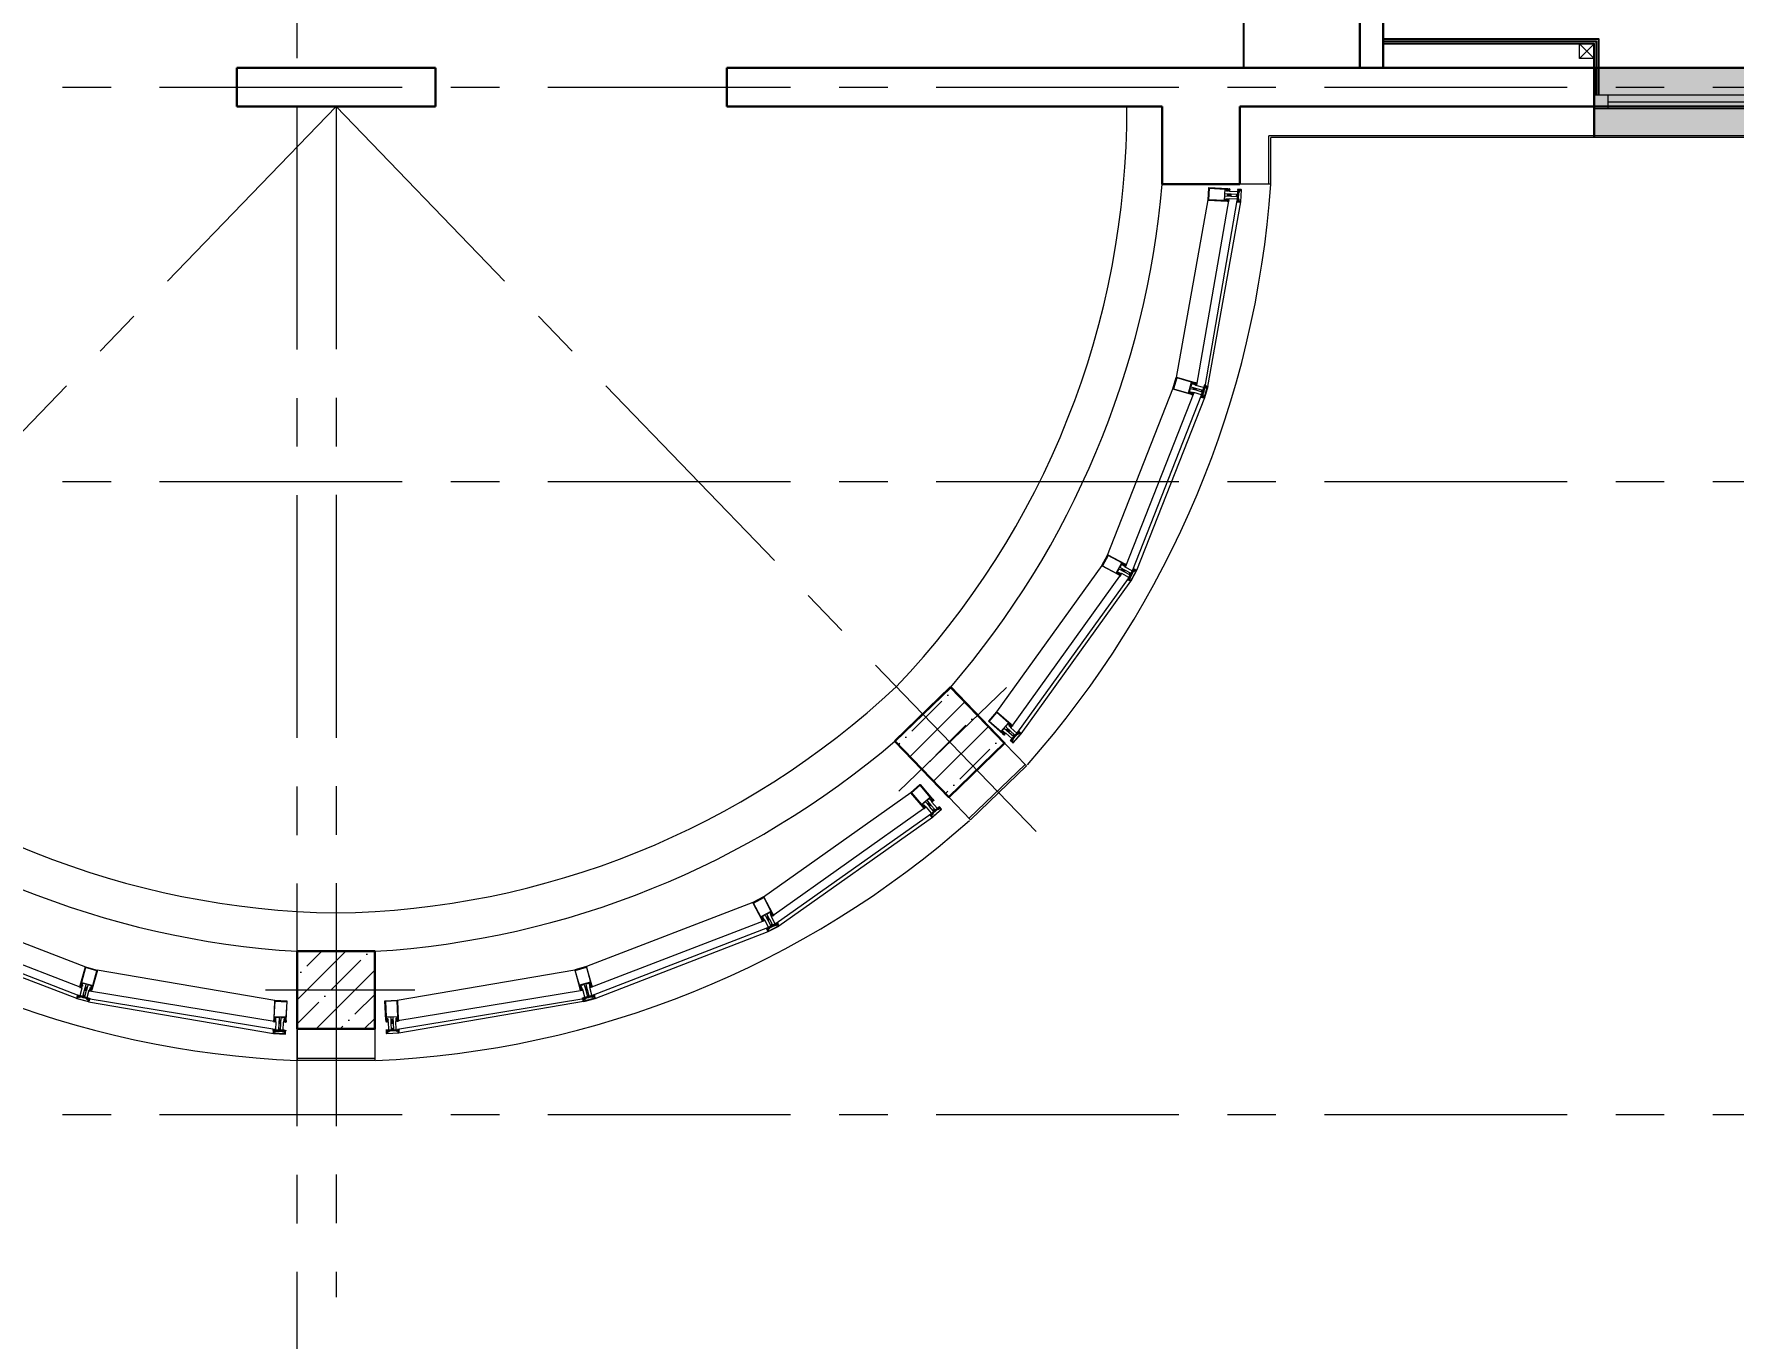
# Model space of a CAD drawing. Header units: millimetres. Extents: x -13407 to 8937287, y -2611 to 109271.
# Drawn here: x 32789 to 41540, y 5098 to 11814 of the extents above; entities that cross this region are included whole.
import ezdxf
from ezdxf import colors
from ezdxf.entities.mleader import LeaderData, LeaderLine
from ezdxf.math import Vec2, Vec3

# ---------------------------------------------------------------- set-up
doc = ezdxf.new("R2010")
doc.units = ezdxf.units.MM
doc.linetypes.add('CENTER', pattern=[2, 1.25, -0.25, 0.25, -0.25])
for name, color, linetype, lineweight in [('_0', 250, 'Continuous', 9), ('АР_Навесной фасад', 5, 'Continuous', 5), ('АР_Окна БЛОК', 250, 'Continuous', 13), ('АР_Оси', 193, 'Continuous', 9), ('АР_Отметки', 250, 'Continuous', 15), ('АР_Перегородки витражные', 152, 'Continuous', 13), ('АР_Перегородки газоблок', 165, 'Continuous', 30), ('АР_Подоконники', 163, 'Continuous', 9), ('АР_Сущ Несущая стена', 202, 'Continuous', 30), ('АР_тонкая линия', 250, 'Continuous', 0), ('АР_Штриховка монолит', 250, 'Continuous', 9)]:
    doc.layers.add(name, color=color, linetype=linetype, lineweight=lineweight)
doc.layers.add('Тонкая', color=7, linetype='Continuous')
doc.layers.add('ТХ_подиум скрыть', color=7, linetype='Continuous')
doc.styles.add('ISOCPEUR', font='isocpeur.ttf', dxfattribs={"width": 0.7})
pattern_1 = [(335.76716334, (-69115.3163, 318510.941), (0.651582564, 1.447617495), []), (65.76716334, (-69115.3163, 318510.941), (-1.447617495, 0.651582564), [])]

# ---------------------------------------------------------------- blocks, each defined once
blk = doc.blocks.new('*U59')
at = {"true_color": 0xffffff}
h = blk.add_hatch(color=7, dxfattribs=at)
h.dxf.hatch_style = 1
h.paths.add_polyline_path([(-1310, -140), (0, -140), (0, 220), (-1310, 220)])
at = {"lineweight": 30}
for p, q in [((-1310, -140), (-1310, 220)), ((0, -140), (0, 220))]:
    blk.add_line(p, q, dxfattribs=at)
for p, q in [((0, 220), (-1310, 220)), ((-1310, 70), (0, 70)), ((-1310, 0), (0, 0)), ((-1240, 0), (-1240, 70)), ((-1240, 35), (-70, 35)), ((-70, 0), (-70, 70)), ((-1310, -140), (0, -140)), ((-1310, -140), (-1310, -140)), ((-1310, -140), (-1310, -140)), ((0, -140), (0, -140)), ((0, -140), (0, -140))]:
    blk.add_line(p, q)
blk = doc.blocks.new('_DotSmall')
at = {"color": 0, "linetype": 'ByBlock', "const_width": 0.5}
blk.add_lwpolyline([(-0.0625, 0, 1), (0.0625, 0, 1)], format="xyb", close=True, dxfattribs=at)
blk = doc.blocks.new('стойка витр.')
h = blk.add_hatch()
h.set_pattern_fill('ANSI37', scale=0.5, angle=-69.23284)
h.set_pattern_definition(pattern_1)
edge = h.paths.add_edge_path()
edge.add_line((-22.7, 14.1), (-23, 15))
edge.add_arc((-23.4, 14.9), 0.427, 20.76054, 72.29996)
edge.add_arc((-23.2, 15.7), 0.427, 110.76398, 252.28796, ccw=False)
edge.add_line((-23.3, 16.1), (-22.3, 16.5))
edge.add_arc((-22.2, 16.3), 0.183, 20.74896, 110.78537, ccw=False)
edge.add_line((-22.1, 16.4), (-22, 16.3))
edge.add_arc((-21.9, 16.3), 0.183, 200.76661, 335.77797)
edge.add_line((-21.7, 16.3), (-21.1, 17.8))
edge.add_arc((-21.7, 18), 0.637, 344.39284, 381.72488)
edge.add_line((-21.1, 18.2), (-22.6, 22.1))
edge.add_arc((-23.2, 21.9), 0.637, 19.80945, 57.14149)
edge.add_line((-22.8, 22.4), (-24.3, 23.1))
edge.add_arc((-24.4, 23), 0.183, 65.75635, 200.76772)
edge.add_line((-24.5, 22.9), (-24.5, 22.8))
edge.add_arc((-24.7, 22.7), 0.183, -69.25104, 20.78537, ccw=False)
edge.add_line((-24.6, 22.6), (-25.6, 22.2))
edge.add_arc((-25.8, 22.6), 0.427, 149.24636, 290.77035, ccw=False)
edge.add_arc((-26.5, 23), 0.427, 329.23437, 380.77379)
edge.add_line((-26.1, 23.2), (-26.5, 24.2))
edge.add_arc((-26.7, 24.1), 0.183, 20.74896, 110.78537)
edge.add_line((-26.7, 24.3), (-33.5, 21.7))
edge.add_arc((-33.4, 21.4), 0.306, 107.61202, 200.68829)
edge.add_line((-33.7, 21.3), (-33.4, 20.7))
edge.add_arc((-33.1, 20.8), 0.304, 200.74529, 225.81236)
edge.add_line((-33.3, 20.5), (-31.8, 18.9))
edge.add_arc((-32, 18.7), 0.305, -108.86284, 45.7814, ccw=False)
edge.add_arc((-28.7, 27.8), 9.95, 231.95433, 250.04117, ccw=False)
edge.add_arc((-35.1, 19.6), 0.4, 42.30929, 119.22504)
edge.add_arc((-34.9, 19.6), 0.602, 134.39501, 228.6478)
edge.add_arc((-28.5, 27.8), 11, 232.08735, 240.88894)
edge.add_arc((-36.9, 12.9), 6.09, 40.7589, 60.61437, ccw=False)
edge.add_arc((-32.5, 16.6), 0.305, -34.89588, 41.60272, ccw=False)
edge.add_line((-32.3, 16.5), (-32.8, 15.8))
edge.add_arc((-32.5, 15.6), 0.305, 145.11007, 256.42425)
edge.add_line((-32.6, 15.3), (-31.7, 15.1))
edge.add_arc((-31.8, 14.8), 0.305, -34.88993, 76.42425, ccw=False)
edge.add_line((-31.5, 14.6), (-32.1, 13.9))
edge.add_arc((-31.8, 13.7), 0.305, 145.11007, 256.42425)
edge.add_line((-31.9, 13.4), (-31, 13.2))
edge.add_arc((-31.1, 12.9), 0.305, -24.22466, 76.42043, ccw=False)
edge.add_line((-30.8, 12.8), (-31.6, 11.1))
edge.add_arc((-31.3, 11), 0.305, 155.77106, 290.74029)
edge.add_line((-31.2, 10.7), (-22.8, 13.9))
edge.add_arc((-22.9, 14.1), 0.183, 290.74896, 380.74896)
edge = h.paths.add_edge_path(flags=16)
edge.add_line((-23.1, 21), (-22.2, 18.6))
edge.add_arc((-22.7, 18.4), 0.541, -69.23284, 20.76716, ccw=False)
edge.add_line((-22.5, 17.9), (-23.4, 17.6))
edge.add_arc((-23.6, 18.1), 0.541, 200.76716, 290.76716, ccw=False)
edge.add_line((-24.1, 17.9), (-25, 20.3))
edge.add_arc((-24.5, 20.5), 0.541, 110.76716, 200.76716, ccw=False)
edge.add_line((-24.7, 21), (-23.8, 21.4))
edge.add_arc((-23.6, 20.8), 0.541, 20.76716, 110.76716, ccw=False)
edge = h.paths.add_edge_path(flags=16)
edge.add_line((-26.9, 20.3), (-25.5, 16.7))
edge.add_arc((-26, 16.5), 0.541, -69.23284, 20.76716, ccw=False)
edge.add_line((-25.8, 16), (-28.2, 15.1))
edge.add_arc((-28.4, 15.6), 0.541, 200.76716, 290.76716, ccw=False)
edge.add_line((-28.9, 15.4), (-30.3, 19))
edge.add_arc((-29.8, 19.2), 0.541, 110.76716, 200.76716, ccw=False)
edge.add_line((-30, 19.7), (-27.5, 20.6))
edge.add_arc((-27.4, 20.1), 0.541, 20.76716, 110.76716, ccw=False)
h = blk.add_hatch()
h.set_pattern_fill('ANSI37', scale=0.5, angle=-69.23284)
h.set_pattern_definition([(335.76716334, (-69115.9168, 318510.7132), (0.651582564, 1.447617495), []), (65.76716334, (-69115.9168, 318510.7132), (-1.447617495, 0.651582564), [])])
edge = h.paths.add_edge_path()
edge.add_arc((-61.4, -46.2), 0.549, 155.76571, 200.76716)
edge.add_line((-61.9, -46), (-61.2, -44.4))
edge.add_arc((-61, -44.5), 0.183, 20.76716, 155.76571)
edge.add_line((-60.9, -44.4), (-60.8, -44.6))
edge.add_arc((-60.6, -44.6), 0.183, 200.76716, 290.76716)
edge.add_line((-60.6, -44.7), (-59.4, -44.3))
edge.add_arc((-59.6, -43.9), 0.427, -69.23284, 72.29364)
edge.add_arc((-59.3, -43.1), 0.427, 200.76716, 252.29364)
edge.add_line((-59.7, -43.2), (-63, -34.5))
edge.add_arc((-62.7, -34.4), 0.305, 110.76716, 200.76716)
edge.add_line((-62.8, -34.1), (-60.6, -33.3))
edge.add_arc((-60.4, -33.6), 0.304, 76.40287, 110.76716)
edge.add_line((-60.4, -33.3), (-60.1, -33.6))
edge.add_arc((-108.2, -55.9), 53, 16.7114, 24.82293)
edge.add_line((-57.4, -40.6), (-57.9, -41.3))
edge.add_arc((-57.7, -41.5), 0.305, 145.11089, 256.42344)
edge.add_line((-57.7, -41.8), (-56.9, -42))
edge.add_arc((-57, -42.3), 0.305, -34.88911, 76.42344)
edge.add_line((-56.7, -42.5), (-57.2, -43.3))
edge.add_arc((-56.9, -43.5), 0.305, 145.11089, 256.42344)
edge.add_line((-57, -43.8), (-56.1, -44))
edge.add_arc((-56.2, -44.3), 0.305, -34.88911, 76.42344)
edge.add_line((-56, -44.4), (-56.5, -45.1))
edge.add_arc((-56.2, -45.3), 0.305, 145.11089, 256.42344)
edge.add_line((-56.3, -45.6), (-55.4, -45.8))
edge.add_arc((-55.5, -46.1), 0.305, -34.88911, 76.42344)
edge.add_line((-55.3, -46.3), (-55.8, -47))
edge.add_arc((-55.5, -47.2), 0.305, 145.11089, 256.42344)
edge.add_line((-55.6, -47.5), (-54.7, -47.8))
edge.add_arc((-54.8, -48.1), 0.305, -34.88911, 76.42344)
edge.add_line((-54.5, -48.3), (-55, -49))
edge.add_arc((-54.8, -49.1), 0.305, 145.11089, 256.42344)
edge.add_line((-54.8, -49.4), (-54, -49.6))
edge.add_arc((-54.1, -49.9), 0.305, -34.88911, 76.42344)
edge.add_line((-53.8, -50.1), (-54.3, -50.8))
edge.add_arc((-54.1, -51), 0.305, 145.11089, 256.42344)
edge.add_line((-54.1, -51.3), (-53.3, -51.5))
edge.add_arc((-53.4, -51.8), 0.305, -43.67509, 76.4279)
edge.add_line((-53.1, -52), (-53.8, -52.6))
edge.add_arc((-53.6, -52.8), 0.305, 136.32859, 262.74713)
edge.add_arc((-54.6, -61.1), 7.99, 59.58604, 82.74713)
edge.add_arc((-50.7, -54.4), 0.305, 253.29101, 419.58604)
edge.add_arc((-52.6, -60.5), 6.03, 73.29101, 110.76716)
edge.add_line((-54.7, -54.9), (-54.8, -54.9))
edge.add_arc((-55, -54.5), 0.427, 200.76716, 290.76716)
edge.add_line((-55.4, -54.7), (-56.7, -51.1))
edge.add_arc((-56.3, -51), 0.427, 149.23664, 200.76716)
edge.add_arc((-57, -50.5), 0.427, -30.76336, 40.0143)
edge.add_arc((-57, -50.5), 0.427, 40.00046, 110.76716)
edge.add_line((-57.2, -50.1), (-58.3, -50.6))
edge.add_arc((-58.3, -50.7), 0.183, 110.76716, 200.76716)
edge.add_line((-58.4, -50.8), (-58.4, -51))
edge.add_arc((-58.5, -51.1), 0.183, 245.76862, 380.76716)
edge.add_line((-58.6, -51.3), (-60.2, -50.6))
edge.add_arc((-60, -50.1), 0.549, 200.76716, 245.76862)
edge.add_line((-60.5, -50.3), (-61.9, -46.4))
edge = h.paths.add_edge_path(flags=16)
edge.add_arc((-59.4, -49), 0.541, 200.76716, 290.76716)
edge.add_line((-60.8, -46.8), (-59.9, -49.2))
edge.add_arc((-60.3, -46.6), 0.541, 110.76716, 200.76716)
edge.add_line((-59.3, -45.7), (-60.5, -46.1))
edge.add_arc((-59.1, -46.2), 0.541, 20.76716, 110.76716)
edge.add_line((-57.7, -48.4), (-58.6, -46))
edge.add_arc((-58.2, -48.6), 0.541, -69.23284, 20.76716)
edge.add_line((-59.2, -49.5), (-58, -49.1))
h = blk.add_hatch()
h.set_pattern_fill('ANSI37', scale=0.5, angle=-69.23284)
h.set_pattern_definition(pattern_1)
edge = h.paths.add_edge_path()
edge.add_line((-7.6, -25.6), (-7.3, -26.5))
edge.add_arc((-7.7, -26.7), 0.427, -30.76563, 20.77379, ccw=False)
edge.add_arc((-6.9, -27.1), 0.427, 149.24636, 290.77035)
edge.add_line((-6.8, -27.5), (-5.8, -27.1))
edge.add_arc((-5.8, -27), 0.183, 290.74896, 380.78537)
edge.add_line((-5.7, -26.9), (-5.7, -26.8))
edge.add_arc((-5.5, -26.7), 0.183, 65.75635, 200.76772, ccw=False)
edge.add_line((-5.5, -26.5), (-4, -27.3))
edge.add_arc((-4.3, -27.8), 0.637, 19.80945, 57.14149, ccw=False)
edge.add_line((-3.7, -27.6), (-2.3, -31.5))
edge.add_arc((-2.9, -31.7), 0.637, -15.60716, 21.72488, ccw=False)
edge.add_line((-2.2, -31.9), (-2.8, -33.4))
edge.add_arc((-3, -33.4), 0.183, 200.76661, 335.77797, ccw=False)
edge.add_line((-3.2, -33.4), (-3.2, -33.3))
edge.add_arc((-3.4, -33.4), 0.183, 20.74896, 110.78537)
edge.add_line((-3.5, -33.2), (-4.5, -33.6))
edge.add_arc((-4.3, -34), 0.427, 110.76398, 252.28796)
edge.add_arc((-4.6, -34.8), 0.427, 20.76054, 72.29996, ccw=False)
edge.add_line((-4.2, -34.6), (-3.8, -35.7))
edge.add_arc((-4, -35.7), 0.183, -69.25104, 20.78537, ccw=False)
edge.add_line((-3.9, -35.9), (-10.6, -38.5))
edge.add_arc((-10.8, -38.2), 0.306, 200.84604, 293.92231, ccw=False)
edge.add_line((-11, -38.3), (-11.3, -37.6))
edge.add_arc((-11, -37.5), 0.304, 175.72197, 200.78904, ccw=False)
edge.add_line((-11.3, -37.5), (-11.3, -35.2))
edge.add_arc((-11.6, -35.2), 0.305, 355.75293, 510.39717)
edge.add_arc((-3.1, -39.8), 9.95, 151.49316, 169.57999)
edge.add_arc((-13.3, -38), 0.4, 282.30929, 359.22504, ccw=False)
edge.add_arc((-13.2, -37.8), 0.602, 172.88652, 267.13932, ccw=False)
edge.add_arc((-2.9, -39.7), 11, 160.64539, 169.44698, ccw=False)
edge.add_arc((-19.1, -34.1), 6.09, 340.91996, 360.77542)
edge.add_arc((-13.3, -34), 0.305, 359.93161, 436.4302)
edge.add_line((-13.2, -33.7), (-14.1, -33.5))
edge.add_arc((-14, -33.2), 0.305, 145.11007, 256.42425, ccw=False)
edge.add_line((-14.3, -33), (-13.7, -32.3))
edge.add_arc((-14, -32.2), 0.305, 325.11007, 436.42425)
edge.add_line((-13.9, -31.9), (-14.8, -31.7))
edge.add_arc((-14.7, -31.4), 0.305, 145.11007, 256.42425, ccw=False)
edge.add_line((-15, -31.2), (-14.4, -30.5))
edge.add_arc((-14.7, -30.3), 0.305, 325.11389, 425.75899)
edge.add_line((-14.6, -30), (-16.3, -29.3))
edge.add_arc((-16.2, -29), 0.305, 110.79404, 245.76326, ccw=False)
edge.add_line((-16.3, -28.7), (-7.9, -25.5))
edge.add_arc((-7.8, -25.7), 0.183, 20.78537, 110.78537, ccw=False)
edge = h.paths.add_edge_path(flags=16)
edge.add_line((-3.3, -31.1), (-4.3, -28.7))
edge.add_arc((-4.8, -28.9), 0.541, 20.76716, 110.76716)
edge.add_line((-5, -28.3), (-5.9, -28.7))
edge.add_arc((-5.7, -29.2), 0.541, 110.76716, 200.76716)
edge.add_line((-6.2, -29.4), (-5.3, -31.8))
edge.add_arc((-4.8, -31.6), 0.541, 200.76716, 290.76716)
edge.add_line((-4.6, -32.1), (-3.7, -31.8))
edge.add_arc((-3.9, -31.3), 0.541, 290.76716, 380.76716)
edge = h.paths.add_edge_path(flags=16)
edge.add_line((-6.7, -33), (-8, -29.4))
edge.add_arc((-8.5, -29.6), 0.541, 20.76716, 110.76716)
edge.add_line((-8.7, -29.1), (-11.1, -30))
edge.add_arc((-10.9, -30.5), 0.541, 110.76716, 200.76716)
edge.add_line((-11.4, -30.7), (-10.1, -34.3))
edge.add_arc((-9.6, -34.1), 0.541, 200.76716, 290.76716)
edge.add_line((-9.4, -34.6), (-7, -33.7))
edge.add_arc((-7.2, -33.2), 0.541, 290.76716, 380.76716)
at = {"lineweight": 0, "ltscale": 100, "transparency": 33554687}
for points in [[(-68.6, -58.5), (-90.2, -1.6), (-90, -1.3), (-89, -0.9), (-88.6, -1), (-87.7, -3.3), (-87.4, -3.4), (-86.7, -3.2), (-86.4, -2.8), (-87.3, -0.5), (-87.2, -0.2), (-82, 1.7), (-80.5, 1.3), (-79.7, 1.5), (-77.3, 4.2), (-77.8, 4.8), (-90.5, 0), (-91.4, -2), (-69.8, -59.1), (-67.8, -59.9), (-55.1, -55.1), (-55.2, -54.3), (-58.7, -53.8), (-59.5, -54.2), (-60.2, -55.7), (-65.4, -57.6), (-65.7, -57.4), (-66.6, -55.1), (-67, -55), (-67.7, -55.3), (-67.9, -55.6), (-67, -57.9), (-67.2, -58.3), (-68.2, -58.7)], [(65.9, 59.3), (-26.6, 24.2), (-25.9, 22.2), (-25.3, 22), (-24.8, 22.1), (-25.2, 23.2), (-20.5, 24.9), (-19.2, 21.4), (-18.8, 21.3), (-19, 20.8), (-17.7, 17.4), (-22.4, 15.6), (-22.7, 16.5), (-23.2, 16.4), (-23.4, 15.7), (-22.8, 13.9), (-17.2, 16), (-16.2, 17), (-15.5, 19.8), (-15.4, 20.1), (-17, 24.3), (-17.4, 24.6), (-17.5, 25.4), (-13.7, 26.9), (-12.5, 26.3), (-4.3, 4.8), (-4.9, 3.6), (-32.7, -7), (-32.8, -7.4), (-32.4, -8.4), (-31.1, -9.1), (-30.3, -8.8), (-29.8, -9.1), (-28.6, -8.7), (-28.6, -8.2), (-28.2, -8.5), (-27, -8.1), (-26.9, -7.5), (-26.5, -7.9), (-25.3, -7.5), (-25.3, -6.9), (-24.8, -7.2), (-23.6, -6.8), (-23.6, -6.3), (-23.1, -6.6), (-21.9, -6.2), (-21.9, -5.6), (-21.5, -6), (-20.3, -5.6), (-20.2, -5), (-19.8, -5.3), (-18.6, -4.9), (-18.4, -4.3), (-18, -4.7), (-17.4, -4.4), (-15.1, -4.8), (-14.5, -6.4), (-15.8, -7.9), (-15.9, -8.7), (-16.3, -8.3), (-17.4, -8.8), (-17.6, -9.3), (-18, -9), (-19.1, -9.4), (-19.3, -10), (-19.7, -9.6), (-20.8, -10.1), (-20.9, -10.6), (-21.4, -10.3), (-22.5, -10.7), (-22.6, -11.2), (-23, -10.9), (-24.3, -11.3), (-24.3, -11.9), (-24.7, -11.5), (-25.8, -12), (-26, -12.5), (-26.4, -12.2), (-27.6, -12.6), (-27.6, -13.1), (-28.1, -12.8), (-29.3, -13.3), (-29.3, -13.8), (-29.9, -15.1), (-29.5, -16.2), (-29.1, -16.3), (-1.3, -5.8), (-0.1, -6.4), (8.1, -27.9), (7.6, -29.2), (3.8, -30.6), (3.2, -29.8), (3.4, -29.5), (1.7, -25.2), (1.6, -25.1), (-0.9, -23.4), (-2.3, -23.3), (-7.8, -25.4), (-7.2, -27.2), (-6.5, -27.6), (-6, -27.4), (-6.4, -26.4), (-1.7, -24.6), (-0.4, -28.2), (0, -28.3), (-0.2, -28.7), (1.1, -32.2), (-3.6, -33.9), (-3.9, -33), (-4.4, -33.2), (-4.6, -33.8), (-4, -35.7), (88.6, -0.5), (89.2, 0.7), (67.2, 58.7)], [(63.8, 56.3), (85.1, 0.2), (10.6, -28), (-10.6, 28)]]:
    blk.add_lwpolyline(points, close=True, dxfattribs=at)
for points in [[(-73.6, -6.3), (-74.2, -6), (-74.8, -6.2), (-74.4, -7.2), (-76.6, -8, -0.414362), (-77, -7.8), (-79.3, -1.5, -0.414326), (-78.7, -0.2), (-77.3, 0.4), (-76.9, -0.7), (-76.3, -0.4), (-76.1, 0.3), (-77.3, 3.5, 0.551224), (-77.8, 3.6), (-79.9, 1.3, -0.267349), (-80.9, 1.1), (-82.1, 1.4, 0.249629), (-82.6, 1.3), (-86.2, -1.9, 0.827043), (-85.6, -2.8), (-82.1, -1.5, -0.414326), (-80.8, -2.1), (-78.1, -9.1, 0.414326), (-76.8, -9.7), (-75.7, -9.2, -0.082799), (-71.8, -16.3), (-68.3, -25.6), (-67.9, -25.7), (-68.1, -26.1), (-64.6, -35.3, -0.082799), (-62.8, -43.1), (-63.9, -43.6, 0.414326), (-64.5, -44.9), (-61.9, -51.9, -0.414326), (-62.5, -53.2), (-66, -54.5, 0.827043), (-65.8, -55.6), (-61, -55.6, 0.249629), (-60.6, -55.4), (-59.9, -54.3, -0.267349), (-59, -53.9), (-55.9, -54.2, 0.551224), (-55.6, -53.7), (-56.8, -50.5), (-57.5, -50.1), (-58, -50.4), (-57.6, -51.4), (-59.1, -52, -0.414326), (-60.5, -51.4), (-62.8, -45.1, -0.414362), (-62.7, -44.7), (-60.5, -43.9), (-60.1, -44.8), (-59.6, -44.6), (-59.3, -43.9)], [(-32.4, -8.4), (-32.8, -7.4, 0.523933), (-33.2, -7.2), (-64.2, -18.9, 0.414326), (-64.5, -19.6), (-64.1, -20.9, 0.410627), (-63.4, -21.2), (-62.7, -21, 0.492552), (-62.6, -20.7), (-62.8, -20.2, -0.441111), (-62.6, -19.9), (-60.8, -19.3, -0.208057), (-59.9, -19.4, -0.000016), (-56.9, -20.8, -0.439819), (-56.4, -22.2, -0.000016), (-57.7, -25.2, -0.208057), (-58.3, -25.9), (-60.1, -26.6, -0.441111), (-60.4, -26.5), (-60.6, -26, 0.492552), (-60.9, -25.9), (-61.5, -26.1, 0.410627), (-61.8, -26.8), (-61.3, -28.1, 0.414326), (-60.6, -28.4), (-29.6, -16.6, 0.523933), (-29.5, -16.2), (-29.8, -15.2)]]:
    blk.add_lwpolyline(points, format="xyb", close=True, dxfattribs=at)
at = {"color": 7, "lineweight": 0, "ltscale": 100, "transparency": 33554687}
for points in [[(-74.1, 3.3, 0.57795), (-74.3, 3.8), (-75.2, 3.8, -0.615334), (-75.4, 4.3, 0.101403), (-73.8, 7.1, 0.887085), (-74.4, 7.4, -0.164997), (-77.4, 4.9), (-77.5, 4.9, 0.414304), (-77.7, 4.3), (-76.4, 0.8, 0.228696), (-76.1, 0.5, -0.319049), (-75.8, 0.1, -0.319002), (-76.1, -0.3), (-77.2, -0.7, -0.4144), (-77.5, -0.6), (-77.6, -0.4, 0.668339), (-77.9, -0.4), (-78.6, -1.9, 0.198883), (-78.6, -2.4), (-77.2, -6.2, 0.198883), (-76.9, -6.5), (-75.3, -7.3, 0.668339), (-75.1, -7), (-75.1, -6.8, -0.4144), (-75, -6.6), (-73.9, -6.1, -0.710202), (-73.4, -6.7, 0.228696), (-73.4, -7.1), (-70.1, -15.8, 0.414362), (-69.7, -16), (-67.4, -15.1, 0.151171), (-67.3, -15), (-67.3, -14.6, 0.035408), (-69.9, -7.6), (-70.8, -7.4, -0.527868), (-71, -6.9), (-70.5, -6.2, 0.527868), (-70.6, -5.7), (-71.5, -5.4, -0.527868), (-71.7, -4.9), (-71.2, -4.2, 0.527868), (-71.4, -3.7), (-72.3, -3.5, -0.527868), (-72.4, -3.1), (-71.9, -2.4, 0.527868), (-72.1, -1.9), (-73, -1.7, -0.527868), (-73.1, -1.2), (-72.7, -0.4, 0.527868), (-72.8, 0.1), (-73.7, 0.3, -0.527868), (-73.9, 0.8), (-73.4, 1.5, 0.527868), (-73.5, 1.9), (-74.4, 2.1, -0.527868), (-74.6, 2.6)], [(-22.7, 14.1), (-23, 15, 0.228752), (-23.3, 15.3, -0.710164), (-23.3, 16.1), (-22.3, 16.5, -0.4144), (-22.1, 16.4), (-22, 16.3, 0.66825), (-21.7, 16.3), (-21.1, 17.8, 0.164348), (-21.1, 18.2), (-22.6, 22.1, 0.164348), (-22.8, 22.4), (-24.3, 23.1, 0.66825), (-24.5, 22.9), (-24.5, 22.8, -0.4144), (-24.6, 22.6), (-25.6, 22.2, -0.710164), (-26.1, 22.8, 0.228752), (-26.1, 23.2), (-26.5, 24.2, 0.4144), (-26.7, 24.3), (-33.5, 21.7, 0.430028), (-33.7, 21.3), (-33.4, 20.7, 0.109814), (-33.3, 20.5), (-31.8, 18.9, -0.800036), (-32.1, 18.4, -0.079083), (-34.8, 19.9, 0.348803), (-35.3, 20, 0.436125), (-35.3, 19.1, 0.038423), (-33.9, 18.2, -0.086853), (-32.3, 16.9, -0.346763), (-32.3, 16.5), (-32.8, 15.8, 0.527877), (-32.6, 15.3), (-31.7, 15.1, -0.527877), (-31.5, 14.6), (-32.1, 13.9, 0.527877), (-31.9, 13.4), (-31, 13.2, -0.469739), (-30.8, 12.8), (-31.6, 11.1, 0.667984), (-31.2, 10.7), (-22.8, 13.9, 0.414214)], [(-53.3, -51.5, -0.57795), (-53.1, -52), (-53.8, -52.6, 0.615334), (-53.6, -53.1, -0.101403), (-50.6, -54.2, -0.887085), (-50.8, -54.7, 0.164997), (-54.7, -54.9), (-54.8, -54.9, -0.414304), (-55.4, -54.7), (-56.7, -51.1, -0.228696), (-56.7, -50.8, 0.319049), (-56.7, -50.3, 0.319002), (-57.2, -50.1), (-58.3, -50.6, 0.4144), (-58.4, -50.8), (-58.4, -51, -0.668339), (-58.6, -51.3), (-60.2, -50.6, -0.198883), (-60.5, -50.3), (-61.9, -46.4, -0.198883), (-61.9, -46), (-61.2, -44.4, -0.668339), (-60.9, -44.4), (-60.8, -44.6, 0.4144), (-60.6, -44.7), (-59.4, -44.3, 0.710202), (-59.4, -43.5, -0.228696), (-59.7, -43.2), (-63, -34.5, -0.414362), (-62.8, -34.1), (-60.6, -33.3, -0.151171), (-60.4, -33.3), (-60.1, -33.6, -0.035408), (-57.4, -40.6), (-57.9, -41.3, 0.527868), (-57.7, -41.8), (-56.9, -42, -0.527868), (-56.7, -42.5), (-57.2, -43.3, 0.527868), (-57, -43.8), (-56.1, -44, -0.527868), (-56, -44.4), (-56.5, -45.1, 0.527868), (-56.3, -45.6), (-55.4, -45.8, -0.527868), (-55.3, -46.3), (-55.8, -47, 0.527868), (-55.6, -47.5), (-54.7, -47.8, -0.527868), (-54.5, -48.3), (-55, -49, 0.527868), (-54.8, -49.4), (-54, -49.6, -0.527868), (-53.8, -50.1), (-54.3, -50.8, 0.527868), (-54.1, -51.3)], [(-7.6, -25.6), (-7.3, -26.5, -0.228752), (-7.3, -26.9, 0.710164), (-6.8, -27.5), (-5.8, -27.1, 0.4144), (-5.7, -26.9), (-5.7, -26.8, -0.66825), (-5.5, -26.5), (-4, -27.3, -0.164348), (-3.7, -27.6), (-2.3, -31.5, -0.164348), (-2.2, -31.9), (-2.8, -33.4, -0.66825), (-3.2, -33.4), (-3.2, -33.3, 0.4144), (-3.5, -33.2), (-4.5, -33.6, 0.710164), (-4.5, -34.4, -0.228752), (-4.2, -34.6), (-3.8, -35.7, -0.4144), (-3.9, -35.9), (-10.6, -38.5, -0.430028), (-11, -38.3), (-11.3, -37.6, -0.109814), (-11.3, -37.5), (-11.3, -35.2, 0.800036), (-11.8, -35.1, 0.079083), (-12.9, -38, -0.348803), (-13.2, -38.4, -0.436125), (-13.8, -37.7, -0.038423), (-13.3, -36.1, 0.086853), (-13, -34, 0.346763), (-13.2, -33.7), (-14.1, -33.5, -0.527877), (-14.3, -33), (-13.7, -32.3, 0.527877), (-13.9, -31.9), (-14.8, -31.7, -0.527877), (-15, -31.2), (-14.4, -30.5, 0.469739), (-14.6, -30), (-16.3, -29.3, -0.667984), (-16.3, -28.7), (-7.9, -25.5, -0.414214)]]:
    blk.add_lwpolyline(points, format="xyb", close=True, dxfattribs=at)
for points in [[(-72, 0.1), (-72.9, -0.3)], [(-26.7, 24.3), (-26.7, 24.3)], [(-22.8, 13.9), (-22.8, 13.9)]]:
    blk.add_lwpolyline(points, dxfattribs=at)
blk.add_lwpolyline([(-72.9, -0.3), (-54.8, -48), (-53.9, -47.7), (-72, 0.1)], close=True)
at = {"lineweight": 0, "ltscale": 100, "transparency": 33554687}
for points in [[(-69.8, -5.6), (-69.2, -5.9), (-30.9, 8.6), (-30.6, 9.2), (-31.2, 10.7)], [(-56.1, -42), (-55.8, -41.4), (-17.5, -26.8), (-16.8, -27.1), (-16.3, -28.6)]]:
    blk.add_lwpolyline(points, dxfattribs=at)
at = {"color": 7}
for points in [[(-26.9, 20.3), (-25.5, 16.7, -0.414214), (-25.8, 16), (-28.2, 15.1, -0.414214), (-28.9, 15.4), (-30.3, 19, -0.414214), (-30, 19.7), (-27.5, 20.6, -0.414214)], [(-23.1, 21), (-22.2, 18.6, -0.414214), (-22.5, 17.9), (-23.4, 17.6, -0.414214), (-24.1, 17.9), (-25, 20.3, -0.414214), (-24.7, 21), (-23.8, 21.4, -0.414214)], [(-75.3, -1.9), (-74.4, -4.3, -0.414214), (-74.7, -5), (-75.9, -5.4, -0.414214), (-76.6, -5.1), (-77.5, -2.7, -0.414214), (-77.2, -2), (-76, -1.6, -0.414214)], [(-57.7, -48.4), (-58.6, -46, 0.414214), (-59.3, -45.7), (-60.5, -46.1, 0.414214), (-60.8, -46.8), (-59.9, -49.2, 0.414214), (-59.2, -49.5), (-58, -49.1, 0.414214)], [(-6.7, -33), (-8, -29.4, 0.414214), (-8.7, -29.1), (-11.1, -30, 0.414214), (-11.4, -30.7), (-10.1, -34.3, 0.414214), (-9.4, -34.6), (-7, -33.7, 0.414214)], [(-3.3, -31.1), (-4.3, -28.7, 0.414214), (-5, -28.3), (-5.9, -28.7, 0.414214), (-6.2, -29.4), (-5.3, -31.8, 0.414214), (-4.6, -32.1), (-3.7, -31.8, 0.414214)]]:
    blk.add_lwpolyline(points, format="xyb", close=True, dxfattribs=at)
at = {"color": 7, "lineweight": 0, "ltscale": 100, "transparency": 33554687}
blk.add_arc((-33.4, 21.4), 0.305, 110.75619, 200.77789, dxfattribs=at)
blk = doc.blocks.new('A$Ccadbda81')
at = {"layer": 'АР_Перегородки витражные', "color": 5}
for p, q in [((89.1, -1005.5), (-114.1, -60.5)), ((-94.6, -52.9), (104.4, -1005.7)), ((145.4, -996.9), (-54, -42.9)), ((55, -45.6), (250.6, -952.9)), ((162.8, -1036.6), (545.9, -1917.9)), ((635.7, -1855), (269.6, -1012)), ((107.8, -1063.6), (488.9, -1940.5)), ((507.8, -1935.4), (124.3, -1053.1)), ((666.3, -1908), (1236, -2642.8)), ((1112.6, -2759.6), (519.5, -1993.4)), ((533.4, -1979.6), (1130.2, -2750.6)), ((1162.9, -2724.7), (567.3, -1955.2))]:
    blk.add_line(p, q, dxfattribs=at)
at = {"layer": 'АР_Перегородки витражные', "xscale": -1}
for p, rotation in [((-31.1, -22.3), 206.0439613467204), ((1196.3, -2722.7), 244.0437384224219)]:
    blk.add_blockref('стойка витр.', p, dxfattribs=dict(at, rotation=rotation))
at = {"layer": 'АР_Перегородки витражные'}
for p, rotation in [((180.5, -1008.2), 357.0718620546067), ((578.8, -1923.8), 9.301548555461455)]:
    blk.add_blockref('стойка витр.', p, dxfattribs=dict(at, rotation=rotation))
blk = doc.blocks.new('A$C81a96c4f')
at = {"layer": 'АР_Штриховка монолит', "ltscale": 100}
h = blk.add_hatch(dxfattribs=at)
h.set_pattern_fill('ANSI35', color=256, scale=700)
h.set_pattern_definition([(45, (-977645.9, 95082.39), (-123.743687, 123.743687), []), (45, (-977522.15, 95082.39), (-123.743687, 123.743687), [218.75, -43.75, 0, -43.75])])
h.paths.add_polyline_path([(-3165.6, -2990.2), (-3443.1, -3277.5), (-3155.8, -3555.8), (-2877.9, -3268.1)])
h = blk.add_hatch(dxfattribs=at)
h.set_pattern_fill('ANSI35', color=256, scale=700)
h.set_pattern_definition([(45, (-971324.91, 95091.84), (-123.743687, 123.743687), []), (45, (-971201.17, 95091.84), (-123.743687, 123.743687), [218.75, -43.75, 0, -43.75])])
h.paths.add_polyline_path([(3165.6, -2990.2), (2877.9, -3268.1), (3155.8, -3555.8), (3443.5, -3277.9)])
h = blk.add_hatch(dxfattribs=at)
h.set_pattern_fill('ANSI35', color=256, scale=700)
h.set_pattern_definition([(45, (177458.83, -66645.68), (-123.74369, 123.74369), []), (45, (177582.58, -66645.68), (-123.74369, 123.74369), [218.75, -43.75, 0, -43.75])])
h.paths.add_polyline_path([(200, -4350), (-200, -4350), (-200, -4749.9), (200, -4750)])
at = {"layer": 'АР_Сущ Несущая стена', "ltscale": 100}
for points in [[(-2877.9, -3268.1), (-3165.6, -2990.2), (-3443.5, -3277.9), (-3155.8, -3555.8)], [(2877.9, -3268.1), (3165.6, -2990.2), (3443.5, -3277.9), (3155.8, -3555.8)], [(-200, -4350), (200, -4350), (200, -4750), (-200, -4750)]]:
    blk.add_lwpolyline(points, close=True, dxfattribs=at)
blk = doc.blocks.new('A$Ce02d65bd')
at = {"ltscale": 100}
for points in [[(0, 0), (0, 75), (75, 75), (75, 0), (0, 0)], [(0, 0), (75, 75)], [(0, 75), (75, 0)]]:
    blk.add_lwpolyline(points, dxfattribs=at)

msp = doc.modelspace()

# ---------------------------------------------------------------- linework, layer by layer
for points in [[(40850, 11498.5), (40850, 11787.7), (39738.4, 11787.7)], [(40837.5, 11498.5), (40837.5, 11775.2), (39738.4, 11775.2)], [(40825, 11518.2), (40825, 11762.7), (39738.4, 11762.7)]]:
    msp.add_lwpolyline(points)
at = {"layer": 'АР_Навесной фасад', "ltscale": 100}
for p, q in [((47385, 11290), (39149.7, 11290)), ((47375, 11280), (39159.7, 11280)), ((39159.7, 11040), (38999.7, 11040)), ((34145, 6687.8), (34145, 6527.8))]:
    msp.add_line(p, q, dxfattribs=at)
at = {"layer": 'АР_Навесной фасад', "color": 18, "ltscale": 100, "true_color": 0x000000}
for points in [[(39149.7, 11040), (39149.7, 11290)], [(39159.7, 11040), (39159.7, 11280)], [(37788.5, 8162.1), (37901.2, 8045.4)], [(37894.2, 8052.6), (37606.5, 7774.7)], [(37901.2, 8045.4), (37613.4, 7767.5)], [(37500.8, 7884.2), (37613.4, 7767.5)], [(34145, 6690), (34145, 6609.8)], [(34545, 6690), (34545, 6527.7)], [(34545, 6537.8), (34145, 6537.8)], [(34545, 6527.8), (34145, 6527.8)]]:
    msp.add_lwpolyline(points, dxfattribs=at)
at = {"layer": 'АР_Оси', "linetype": 'CENTER', "ltscale": 1000}
for p, q in [((34145, -1811.3), (34145, 32496.2)), ((-12563.8, 11540), (71033.4, 11540)), ((34345, 11440), (30739.7, 7706.6)), ((34345, 11440), (34345, 5307.9)), ((34345, 11440), (37950.3, 7706.6)), ((-12563.8, 9510), (71033.4, 9510)), ((37797.8, 8449), (37244.2, 7914.4)), ((37797.8, 8449), (37244.2, 7914.4)), ((34751, 6890), (33981.4, 6890)), ((34751, 6890), (33981.4, 6890)), ((-12563.8, 6250), (71033.4, 6250))]:
    msp.add_line(p, q, dxfattribs=at)
at = {"layer": 'АР_Перегородки газоблок', "ltscale": 100}
for points in [[(39618.4, 11640), (39618.4, 15790)], [(39738.4, 15790), (39738.4, 11640)]]:
    msp.add_lwpolyline(points, dxfattribs=at)
at = {"layer": 'АР_Подоконники', "ltscale": 100}
for centre, radius, start, end in [((34104.5, 11425.1), 4314, 316.43609, 0.19749), ((34414, 11666.2), 4379.5, 227.40678, 269.09723), ((34282.7, 11598), 4311.1, 270.82835, 313.13729)]:
    msp.add_arc(centre, radius, start, end, dxfattribs=at)
at = {"layer": 'АР_Сущ Несущая стена', "ltscale": 100}
for p, q in [((33833, 11640), (34857, 11640)), ((33833, 11440), (33833, 11640)), ((34857, 11440), (34857, 11640)), ((36357, 11640), (47535, 11640)), ((36357, 11440), (36357, 11640)), ((33833, 11440), (34857, 11440)), ((36357, 11440), (38599.7, 11440)), ((38999.7, 11440), (47535, 11440))]:
    msp.add_line(p, q, dxfattribs=at)
for points in [[(38599.7, 11040), (38599.7, 11440)], [(38999.7, 11040), (38999.7, 11440)], [(38999.7, 11040), (38599.7, 11040)]]:
    msp.add_lwpolyline(points, dxfattribs=at)
for points in [[(37222.9, 8171.9), (37510.7, 8449.8), (37788.5, 8162.1), (37500.8, 7884.2)], [(34145, 7090), (34545, 7090), (34545, 6690), (34145, 6690)]]:
    msp.add_lwpolyline(points, close=True, dxfattribs=at)
at = {"layer": 'АР_тонкая линия', "color": 18, "ltscale": 100, "true_color": 0x000000}
for centre, radius, start, end in [((34044.6, 11431.1), 4571.9, 319.29945, 355.09205), ((34127.9, 11392.5), 5044.1, 318.50213, 355.99241), ((34419.6, 11624.5), 4542.9, 229.46472, 266.535), ((34270.5, 11624.5), 4542.8, 273.46461, 310.53518), ((34345, 11439.9), 4916.2, 228.33129, 267.66871), ((34343.5, 11438.3), 4914.7, 272.38941, 311.61489)]:
    msp.add_arc(centre, radius, start, end, dxfattribs=at)
at = {"layer": 'ТХ_подиум скрыть'}
msp.add_lwpolyline([(39018.4, 11640), (39618.4, 11640), (39618.4, 15790), (39018.4, 15790)], close=True, dxfattribs=at)

# ---------------------------------------------------------------- block references
at = {"ltscale": 100, "rotation": 87.56699385810907}
msp.add_blockref('A$Ccadbda81', (34611.9, 6785.1), dxfattribs=at)
at = {"layer": '_0', "color": 1, "lineweight": -3, "ltscale": 500, "rotation": 180}
msp.add_blockref('A$Ce02d65bd', (40825, 11762.7), dxfattribs=at)
at = {"layer": 'АР_Окна БЛОК', "xscale": -1, "rotation": 180}
msp.add_blockref('*U59', (42135, 11500), dxfattribs=at)
at = {"layer": 'АР_тонкая линия', "color": 18, "ltscale": 100, "true_color": 0x000000, "xscale": -1}
for p, rotation in [((38889, 11006.7), 1.999999999999993), ((34077.6, 6783.4), 272.4330061418909)]:
    msp.add_blockref('A$Ccadbda81', p, dxfattribs=dict(at, rotation=rotation))
at = {"layer": 'Тонкая', "ltscale": 100}
msp.add_blockref('A$C81a96c4f', (34345, 11440), dxfattribs=at)

# ---------------------------------------------------------------- leaders
at = {"layer": 'АР_Отметки'}
ml = msp.add_multileader_mtext('Standard', dxfattribs=at)
ml.set_content('+9,800', color=256, style='ISOCPEUR')
ml.set_leader_properties(color=256, linetype='Continuous', lineweight=-1)
ml.set_arrow_properties(name='DOTSMALL')
ml.build(insert=Vec2(0, 0))
ml.multileader.update_dxf_attribs({"has_text_frame": 1, "text_left_attachment_type": 4, "text_right_attachment_type": 4, "dogleg_length": 100, "arrow_head_size": 180})
ctx = ml.context
ctx.base_point, ctx.char_height, ctx.arrow_head_size, ctx.landing_gap_size, ctx.plane_origin = Vec3(54552.7, 26703.1), 250, 180, 50, Vec3(54303.4, 26042.3)
ctx.left_attachment, ctx.right_attachment = 4, 4
notes = []
notes.append((ctx, [(0, (0, 0, 0), (0, 0), (1, 0), 1, [])]))
ctx.mtext.insert, ctx.mtext.width, ctx.mtext.line_spacing_style, ctx.mtext.flow_direction = Vec3(54602.7, 27036.4), 852.697, 2, 5
ml = msp.add_multileader_mtext('Standard', dxfattribs=at)
ml.set_content('+9,800', color=256, style='ISOCPEUR')
ml.set_leader_properties(color=256, linetype='Continuous', lineweight=-1)
ml.set_arrow_properties(name='DOTSMALL')
ml.build(insert=Vec2(0, 0))
ml.multileader.update_dxf_attribs({"has_text_frame": 1, "text_left_attachment_type": 4, "text_right_attachment_type": 4, "dogleg_length": 100, "arrow_head_size": 180})
ctx = ml.context
ctx.base_point, ctx.char_height, ctx.arrow_head_size, ctx.landing_gap_size, ctx.plane_origin = Vec3(54552.7, 26703.1), 250, 180, 50, Vec3(54303.4, 26042.3)
ctx.left_attachment, ctx.right_attachment = 4, 4
notes.append((ctx, [(0, (0, 0, 0), (0, 0), (1, 0), 1, [])]))
ctx.mtext.insert, ctx.mtext.width, ctx.mtext.line_spacing_style, ctx.mtext.flow_direction = Vec3(54602.7, 27036.4), 852.697, 2, 5
ml = msp.add_multileader_mtext('Standard', dxfattribs=at)
ml.set_content('Л.1', color=256, style='ISOCPEUR')
ml.set_leader_properties(color=256, linetype='Continuous', lineweight=-1)
ml.set_arrow_properties(name='DOTSMALL')
ml.build(insert=Vec2(0, 0))
ml.multileader.update_dxf_attribs({"has_text_frame": 1, "text_left_attachment_type": 4, "text_right_attachment_type": 4, "dogleg_length": 100, "arrow_head_size": 180})
ctx = ml.context
ctx.base_point, ctx.char_height, ctx.arrow_head_size, ctx.landing_gap_size, ctx.plane_origin = Vec3(51786.8, 25922.7, 0), 250, 180, 50, Vec3(77176.9, 13681.2, 0)
ctx.left_attachment, ctx.right_attachment = 4, 4
notes.append((ctx, [(0, (0, 0, 0), (0, 0), (1, 0), 1, [])]))
ctx.mtext.insert, ctx.mtext.width, ctx.mtext.line_spacing_style, ctx.mtext.flow_direction = Vec3(51836.8, 26256, 0), 852.697, 2, 5
ml = msp.add_multileader_mtext('Standard', dxfattribs=at)
ml.set_content('+11,750', color=256, style='ISOCPEUR')
ml.set_leader_properties(color=256, linetype='Continuous', lineweight=-1)
ml.set_arrow_properties(name='DOTSMALL')
ml.build(insert=Vec2(0, 0))
ml.multileader.update_dxf_attribs({"has_text_frame": 1, "text_left_attachment_type": 4, "text_right_attachment_type": 4, "dogleg_length": 100, "arrow_head_size": 180})
ctx = ml.context
ctx.base_point, ctx.char_height, ctx.arrow_head_size, ctx.landing_gap_size, ctx.plane_origin = Vec3(52695.3, 21086.1), 250, 180, 50, Vec3(53174.4, 18467)
ctx.left_attachment, ctx.right_attachment = 4, 4
notes.append((ctx, [(0, (0, 0, 0), (0, 0), (1, 0), 1, [])]))
ctx.mtext.insert, ctx.mtext.width, ctx.mtext.line_spacing_style, ctx.mtext.flow_direction = Vec3(52745.3, 21419.5), 852.697, 2, 5
ml = msp.add_multileader_mtext('Standard', dxfattribs=at)
ml.set_content('+12,200', color=256, style='ISOCPEUR')
ml.set_leader_properties(color=256, linetype='Continuous', lineweight=-1)
ml.set_arrow_properties(name='DOTSMALL')
ml.build(insert=Vec2(0, 0))
ml.multileader.update_dxf_attribs({"has_text_frame": 1, "text_left_attachment_type": 4, "text_right_attachment_type": 4, "dogleg_length": 100, "arrow_head_size": 180})
ctx = ml.context
ctx.base_point, ctx.char_height, ctx.arrow_head_size, ctx.landing_gap_size, ctx.plane_origin, ctx.plane_x_axis, ctx.plane_y_axis = Vec3(39478.9, 13582.7), 250, 180, 50, Vec3(51626.4, 38818.6), Vec3(0, 1), Vec3(-1, 0)
ctx.left_attachment, ctx.right_attachment = 4, 4
notes.append((ctx, [(0, (0, 0, 0), (0, 0), (1, 0), 1, [])]))
ctx.mtext.insert, ctx.mtext.text_direction, ctx.mtext.rotation, ctx.mtext.width, ctx.mtext.line_spacing_style, ctx.mtext.flow_direction = Vec3(39145.5, 13632.7), Vec3(0, 1), 1.570796, 852.697, 2, 5
for ctx, leaders in notes:
    for number, flags, end, landing, length, lines in leaders:
        leader = LeaderData()
        leader.index, (leader.has_last_leader_line, leader.has_dogleg_vector, leader.attachment_direction) = number, flags
        leader.last_leader_point, leader.dogleg_vector, leader.dogleg_length = Vec3(end), Vec3(landing), length
        for number, points, colour, breaks in lines:
            line = LeaderLine()
            line.index, line.vertices, line.color, line.breaks = number, Vec3.list(points), colors.encode_raw_color(colour), breaks
            leader.lines.append(line)
        ctx.leaders.append(leader)

doc.saveas('drawing.dxf')
